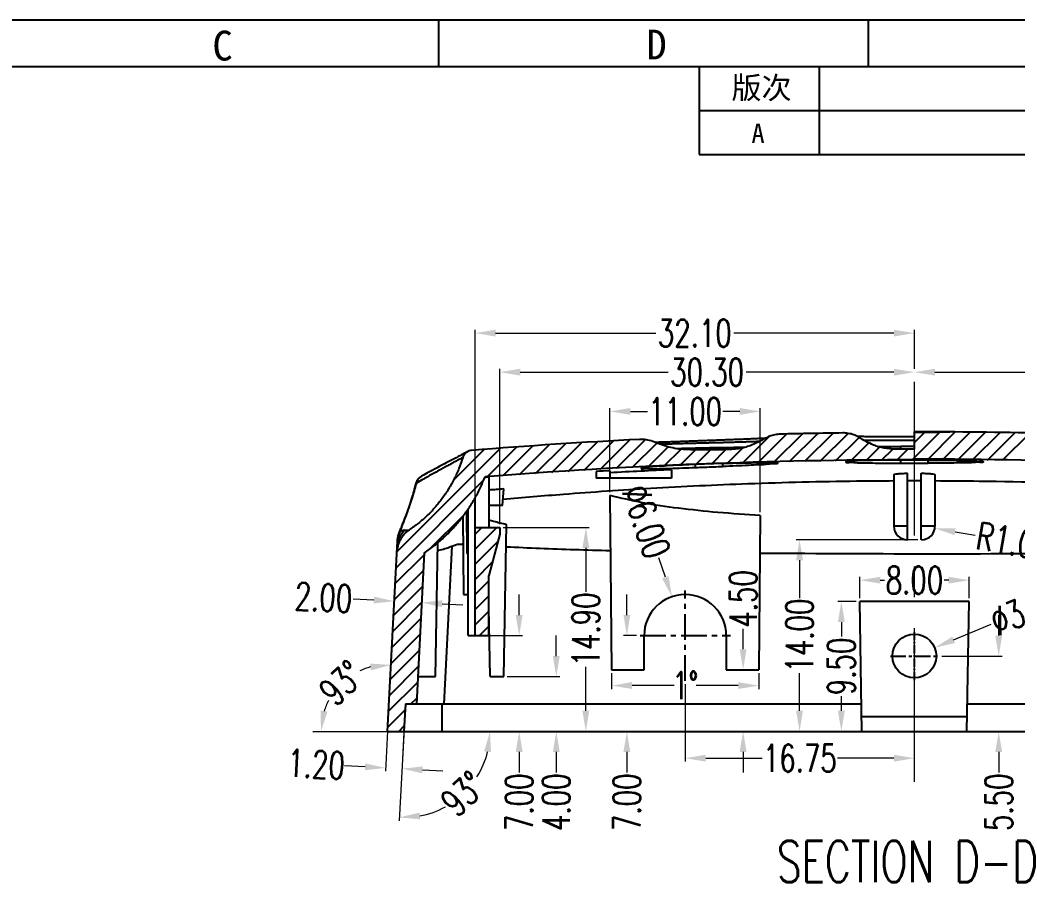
# Model space of a CAD drawing. Header units: millimetres. Extents: x 52832 to 53470, y -6025 to -5739.
# Drawn here: x 53117.2 to 53190.1, y -5805.5 to -5742.4 of the extents above; entities that cross this region are included whole.
import ezdxf
from ezdxf.enums import TextEntityAlignment as Align

# ---------------------------------------------------------------- set-up
doc = ezdxf.new("R2010")
doc.units = ezdxf.units.MM
doc.linetypes.add('CENTER', pattern=[0.6, 0.375, -0.075, 0.075, -0.075])
doc.layers.get('0').update_dxf_attribs({"linetype": 'CONTINUOUS'})
doc.layers.get('Defpoints').update_dxf_attribs({"linetype": 'CONTINUOUS'})
for name, color, linetype, lineweight in [('dim', 82, 'CONTINUOUS', 9), ('hatch', 4, 'CONTINUOUS', 9), ('part', 7, 'CONTINUOUS', 20)]:
    doc.layers.add(name, color=color, linetype=linetype, lineweight=lineweight)
doc.layers.add('dtext', color=4, linetype='CONTINUOUS')
doc.styles.get("Standard").update_dxf_attribs({"font": 'romans.shx', "width": 0.7})
doc.styles.add('仿宋', font='SIMFANG.TTF', dxfattribs={"width": 0.7})
doc.styles.add('宋体', font='SimSun.ttf', dxfattribs={"width": 0.7})
doc.dimstyles.new('03', dxfattribs={"dimscale": 0.5, "dimtxt": 4, "dimasz": 3, "dimexe": 0.5, "dimexo": 0.5, "dimgap": 0.09, "dimtad": 0, "dimzin": 0, "dimdsep": 46, "dimtxsty": 'Standard', "dimcen": 0, "dimclrd": 256, "dimclre": 256, "dimclrt": 6, "dimazin": 2, "dimtp": 0.01, "dimtm": 0.01, "dimtfac": 1, "dimtofl": 0, "dimtmove": 0, "dimatfit": 0, "dimfxl": 0, "dimtolj": 1, "dimtzin": 0, "dimlwd": -1, "dimlwe": -1, "dimarcsym": 0})

# ---------------------------------------------------------------- blocks, each defined once
blk = doc.blocks.new('*D1125')
at = {"layer": 'Defpoints', "color": 0}
for p in [(53186.581, -5783.31), (53178.581, -5784.868), (53186.581, -5784.868)]:
    blk.add_point(p, dxfattribs=at)
at = {"layer": 'dim'}
for p, q in [((53178.581, -5784.618), (53178.581, -5783.06)), ((53180.081, -5783.31), (53180.403, -5783.31)), ((53185.081, -5783.31), (53184.759, -5783.31)), ((53186.581, -5784.618), (53186.581, -5783.06))]:
    blk.add_line(p, q, dxfattribs=at)
for points in [[(53180.081, -5783.06), (53180.081, -5783.56), (53178.581, -5783.31)], [(53185.081, -5783.06), (53185.081, -5783.56), (53186.581, -5783.31)]]:
    blk.add_solid(points, dxfattribs=at)
at = {"layer": 'dim', "color": 6, "insert": (53182.581, -5783.31), "char_height": 2, "attachment_point": 5}
blk.add_mtext('\\A1;8.00', dxfattribs=at)
blk = doc.blocks.new('*D1127')
at = {"layer": 'Defpoints', "color": 0}
for p in [(53184.341, -5788.856), (53188.736, -5794.356), (53188.736, -5794.356)]:
    blk.add_point(p, dxfattribs=at)
at = {"layer": 'dim'}
for p, q in [((53188.736, -5787.356), (53188.736, -5785.856)), ((53184.591, -5788.856), (53188.986, -5788.856)), ((53188.736, -5795.856), (53188.736, -5797.356))]:
    blk.add_line(p, q, dxfattribs=at)
for points in [[(53188.486, -5787.356), (53188.986, -5787.356), (53188.736, -5788.856)], [(53188.486, -5795.856), (53188.986, -5795.856), (53188.736, -5794.356)]]:
    blk.add_solid(points, dxfattribs=at)
at = {"layer": 'dim', "color": 6, "insert": (53188.736, -5799.535), "char_height": 2, "attachment_point": 5, "rotation": 90}
blk.add_mtext('\\A1;5.50', dxfattribs=at)
blk = doc.blocks.new('*D1128')
at = {"layer": 'Defpoints', "color": 0}
for p in [(53184.059, -5788.243), (53181.103, -5789.47)]:
    blk.add_point(p, dxfattribs=at)
at = {"layer": 'dim'}
blk.add_line((53185.444, -5787.668), (53188.181, -5786.532), dxfattribs=at)
blk.add_solid([(53185.348, -5787.437), (53185.54, -5787.899), (53184.059, -5788.243)], dxfattribs=at)
at = {"layer": 'dim', "color": 6, "insert": (53190.778, -5785.454), "char_height": 2, "attachment_point": 5, "rotation": 22.5397}
blk.add_mtext('\\A1;∅3.20', dxfattribs=at)
blk = doc.blocks.new('*D1130')
at = {"layer": 'Defpoints', "color": 0}
for p in [(53183.081, -5780.357), (53174.187, -5794.356), (53174.187, -5794.356)]:
    blk.add_point(p, dxfattribs=at)
at = {"layer": 'dim'}
for p, q in [((53182.831, -5780.357), (53173.937, -5780.357)), ((53174.187, -5781.857), (53174.187, -5784.612)), ((53174.187, -5792.856), (53174.187, -5790.102))]:
    blk.add_line(p, q, dxfattribs=at)
for points in [[(53173.937, -5781.857), (53174.437, -5781.857), (53174.187, -5780.357)], [(53173.937, -5792.856), (53174.437, -5792.856), (53174.187, -5794.356)]]:
    blk.add_solid(points, dxfattribs=at)
at = {"layer": 'dim', "color": 6, "insert": (53174.187, -5787.357), "char_height": 2, "attachment_point": 5, "rotation": 90}
blk.add_mtext('\\A1;14.00', dxfattribs=at)
blk = doc.blocks.new('*D1131')
at = {"layer": 'Defpoints', "color": 0}
for p in [(53178.581, -5784.868), (53177.24, -5794.356), (53177.24, -5794.356)]:
    blk.add_point(p, dxfattribs=at)
at = {"layer": 'dim'}
for p, q in [((53178.331, -5784.868), (53176.99, -5784.868)), ((53177.24, -5786.368), (53177.24, -5787.434)), ((53177.24, -5792.856), (53177.24, -5791.791))]:
    blk.add_line(p, q, dxfattribs=at)
for points in [[(53176.99, -5786.368), (53177.49, -5786.368), (53177.24, -5784.868)], [(53176.99, -5792.856), (53177.49, -5792.856), (53177.24, -5794.356)]]:
    blk.add_solid(points, dxfattribs=at)
at = {"layer": 'dim', "color": 6, "insert": (53177.24, -5789.612), "char_height": 2, "attachment_point": 5, "rotation": 90}
blk.add_mtext('\\A1;9.50', dxfattribs=at)
blk = doc.blocks.new('*D1135')
at = {"layer": 'Defpoints', "color": 0}
for p in [(53145.386, -5792.356), (53138.622, -5794.356), (53145.281, -5794.356), (53226.54, -5794.356), (53148.234, -5799.911)]:
    blk.add_point(p, dxfattribs=at)
at = {"layer": 'dim'}
blk.add_line((53145.268, -5794.606), (53144.939, -5800.888), dxfattribs=at)
for start, end in [(328.03055, 346.30558), (280.69442, 298.96945)]:
    blk.add_arc((53145.281, -5794.356), 6.291, start, end, dxfattribs=at)
for points in [[(53151.145, -5795.816), (53151.641, -5795.876), (53151.572, -5794.356)], [(53146.465, -5800.787), (53146.431, -5800.289), (53144.952, -5800.639)]]:
    blk.add_solid(points, dxfattribs=at)
at = {"layer": 'dim', "color": 6, "insert": (53149.611, -5798.92), "char_height": 2, "attachment_point": 5, "rotation": 43.5}
blk.add_mtext('\\A1;93°', dxfattribs=at)
blk = doc.blocks.new('*D1136')
at = {"layer": 'Defpoints', "color": 0}
for p in [(53144.809, -5780.469), (53141.797, -5790.061), (53138.622, -5794.356), (53144.081, -5794.356), (53226.54, -5794.356)]:
    blk.add_point(p, dxfattribs=at)
at = {"layer": 'dim'}
for start, end in [(104.73811, 114.56735), (152.43265, 162.26189)]:
    blk.add_arc((53144.081, -5794.356), 4.865, start, end, dxfattribs=at)
for points in [[(53142.818, -5789.403), (53142.869, -5789.901), (53144.335, -5789.499)], [(53139.695, -5792.913), (53139.201, -5792.836), (53139.216, -5794.356)]]:
    blk.add_solid(points, dxfattribs=at)
at = {"layer": 'dim', "color": 6, "insert": (53140.732, -5790.828), "char_height": 2, "attachment_point": 5, "rotation": 43.5}
blk.add_mtext('\\A1;93°', dxfattribs=at)
blk = doc.blocks.new('*D1137')
at = {"layer": 'Defpoints', "color": 0}
for p in [(53151.358, -5787.356), (53153.701, -5794.356), (53153.701, -5794.356)]:
    blk.add_point(p, dxfattribs=at)
at = {"layer": 'dim'}
for p, q in [((53153.701, -5785.856), (53153.701, -5784.356)), ((53151.608, -5787.356), (53153.951, -5787.356)), ((53153.701, -5795.856), (53153.701, -5797.356))]:
    blk.add_line(p, q, dxfattribs=at)
for points in [[(53153.451, -5785.856), (53153.951, -5785.856), (53153.701, -5787.356)], [(53153.451, -5795.856), (53153.951, -5795.856), (53153.701, -5794.356)]]:
    blk.add_solid(points, dxfattribs=at)
at = {"layer": 'dim', "color": 6, "insert": (53153.701, -5799.535), "char_height": 2, "attachment_point": 5, "rotation": 90}
blk.add_mtext('\\A1;7.00', dxfattribs=at)
blk = doc.blocks.new('*D1138')
at = {"layer": 'Defpoints', "color": 0}
for p in [(53152.581, -5790.356), (53156.413, -5794.356), (53156.413, -5794.356)]:
    blk.add_point(p, dxfattribs=at)
at = {"layer": 'dim'}
for p, q in [((53156.413, -5788.856), (53156.413, -5787.356)), ((53152.831, -5790.356), (53156.663, -5790.356)), ((53156.413, -5795.856), (53156.413, -5797.356))]:
    blk.add_line(p, q, dxfattribs=at)
for points in [[(53156.163, -5788.856), (53156.663, -5788.856), (53156.413, -5790.356)], [(53156.163, -5795.856), (53156.663, -5795.856), (53156.413, -5794.356)]]:
    blk.add_solid(points, dxfattribs=at)
at = {"layer": 'dim', "color": 6, "insert": (53156.413, -5799.535), "char_height": 2, "attachment_point": 5, "rotation": 90}
blk.add_mtext('\\A1;4.00', dxfattribs=at)
blk = doc.blocks.new('*D1139')
at = {"layer": 'Defpoints', "color": 0}
for p in [(53152.281, -5779.456), (53158.573, -5794.356), (53158.573, -5794.356)]:
    blk.add_point(p, dxfattribs=at)
at = {"layer": 'dim'}
for p, q in [((53152.531, -5779.456), (53158.823, -5779.456)), ((53158.573, -5780.956), (53158.573, -5784.161)), ((53158.573, -5792.856), (53158.573, -5789.651))]:
    blk.add_line(p, q, dxfattribs=at)
for points in [[(53158.323, -5780.956), (53158.823, -5780.956), (53158.573, -5779.456)], [(53158.323, -5792.856), (53158.823, -5792.856), (53158.573, -5794.356)]]:
    blk.add_solid(points, dxfattribs=at)
at = {"layer": 'dim', "color": 6, "insert": (53158.573, -5786.906), "char_height": 2, "attachment_point": 5, "rotation": 90}
blk.add_mtext('\\A1;14.90', dxfattribs=at)
blk = doc.blocks.new('*D1140')
at = {"layer": 'Defpoints', "color": 0}
for p in [(53165.831, -5790.656), (53182.581, -5796.318), (53182.581, -5796.318)]:
    blk.add_point(p, dxfattribs=at)
at = {"layer": 'dim'}
for p, q in [((53165.831, -5790.906), (53165.831, -5796.568)), ((53167.331, -5796.318), (53171.461, -5796.318)), ((53181.081, -5796.318), (53176.951, -5796.318))]:
    blk.add_line(p, q, dxfattribs=at)
for points in [[(53167.331, -5796.068), (53167.331, -5796.568), (53165.831, -5796.318)], [(53181.081, -5796.068), (53181.081, -5796.568), (53182.581, -5796.318)]]:
    blk.add_solid(points, dxfattribs=at)
at = {"layer": 'dim', "color": 6, "insert": (53174.206, -5796.318), "char_height": 2, "attachment_point": 5}
blk.add_mtext('\\A1;16.75', dxfattribs=at)
blk = doc.blocks.new('*D1141')
at = {"layer": 'Defpoints', "color": 0}
for p in [(53162.531, -5787.356), (53161.569, -5794.356), (53161.569, -5794.356)]:
    blk.add_point(p, dxfattribs=at)
at = {"layer": 'dim'}
for p, q in [((53161.569, -5785.856), (53161.569, -5784.356)), ((53162.281, -5787.356), (53161.319, -5787.356)), ((53161.569, -5795.856), (53161.569, -5797.356))]:
    blk.add_line(p, q, dxfattribs=at)
for points in [[(53161.319, -5785.856), (53161.819, -5785.856), (53161.569, -5787.356)], [(53161.319, -5795.856), (53161.819, -5795.856), (53161.569, -5794.356)]]:
    blk.add_solid(points, dxfattribs=at)
at = {"layer": 'dim', "color": 6, "insert": (53161.569, -5799.535), "char_height": 2, "attachment_point": 5, "rotation": 90}
blk.add_mtext('\\A1;7.00', dxfattribs=at)
blk = doc.blocks.new('*D1142')
at = {"layer": 'Defpoints', "color": 0}
for p in [(53164.864, -5784.516), (53166.797, -5790.197)]:
    blk.add_point(p, dxfattribs=at)
at = {"layer": 'dim'}
blk.add_line((53164.381, -5783.096), (53163.898, -5781.676), dxfattribs=at)
blk.add_solid([(53164.618, -5783.016), (53164.145, -5783.177), (53164.864, -5784.516)], dxfattribs=at)
at = {"layer": 'dim', "color": 6, "insert": (53162.992, -5779.015), "char_height": 2, "attachment_point": 5, "rotation": 288.79272}
blk.add_mtext('\\A1;∅6.00', dxfattribs=at)
blk = doc.blocks.new('*D1143')
at = {"layer": 'Defpoints', "color": 0}
for p in [(53171.318, -5770.98), (53160.331, -5777.124), (53171.318, -5778.591)]:
    blk.add_point(p, dxfattribs=at)
at = {"layer": 'dim'}
for p, q in [((53160.331, -5776.874), (53160.331, -5770.73)), ((53161.831, -5770.98), (53163.079, -5770.98)), ((53169.818, -5770.98), (53168.569, -5770.98)), ((53171.318, -5778.341), (53171.318, -5770.73))]:
    blk.add_line(p, q, dxfattribs=at)
for points in [[(53161.831, -5770.73), (53161.831, -5771.23), (53160.331, -5770.98)], [(53169.818, -5770.73), (53169.818, -5771.23), (53171.318, -5770.98)]]:
    blk.add_solid(points, dxfattribs=at)
at = {"layer": 'dim', "color": 6, "insert": (53165.824, -5770.98), "char_height": 2, "attachment_point": 5}
blk.add_mtext('\\A1;11.00', dxfattribs=at)
blk = doc.blocks.new('*D1144')
at = {"layer": 'Defpoints', "color": 0}
for p in [(53160.331, -5777.124), (53171.318, -5778.591), (53160.442, -5789.856), (53171.22, -5789.856), (53167.624, -5790.997)]:
    blk.add_point(p, dxfattribs=at)
at = {"layer": 'dim'}
for p, q in [((53160.444, -5790.106), (53160.454, -5791.268)), ((53171.218, -5790.106), (53171.207, -5791.268))]:
    blk.add_line(p, q, dxfattribs=at)
for start, end in [(90.07545, 90.360565), (89.639435, 89.92455)]:
    blk.add_arc((53165.831, -6407.364), 616.369, start, end, dxfattribs=at)
for points in [[(53161.954, -5791.257), (53161.95, -5790.757), (53160.452, -5791.018)], [(53169.712, -5790.757), (53169.708, -5791.257), (53171.21, -5791.018)]]:
    blk.add_solid(points, dxfattribs=at)
at = {"layer": 'dim', "color": 6, "insert": (53165.831, -5790.995), "char_height": 2, "attachment_point": 5}
blk.add_mtext('\\A1;1°', dxfattribs=at)
blk = doc.blocks.new('*D1145')
at = {"layer": 'Defpoints', "color": 0}
for p in [(53182.581, -5768.111), (53182.581, -5768.111), (53213.681, -5771.283)]:
    blk.add_point(p, dxfattribs=at)
at = {"layer": 'dim'}
for p, q in [((53184.081, -5768.111), (53195.286, -5768.111)), ((53212.181, -5768.111), (53200.976, -5768.111)), ((53213.681, -5771.033), (53213.681, -5767.861))]:
    blk.add_line(p, q, dxfattribs=at)
for points in [[(53184.081, -5767.861), (53184.081, -5768.361), (53182.581, -5768.111)], [(53212.181, -5767.861), (53212.181, -5768.361), (53213.681, -5768.111)]]:
    blk.add_solid(points, dxfattribs=at)
at = {"layer": 'dim', "color": 6, "insert": (53198.131, -5768.111), "char_height": 2, "attachment_point": 5}
blk.add_mtext('\\A1;31.10', dxfattribs=at)
blk = doc.blocks.new('*D1146')
at = {"layer": 'Defpoints', "color": 0}
for p in [(53182.581, -5765.256), (53182.581, -5768.111), (53150.481, -5777.581)]:
    blk.add_point(p, dxfattribs=at)
at = {"layer": 'dim'}
for p, q in [((53150.481, -5777.331), (53150.481, -5765.006)), ((53151.981, -5765.256), (53163.686, -5765.256)), ((53181.081, -5765.256), (53169.376, -5765.256)), ((53182.581, -5767.861), (53182.581, -5765.006))]:
    blk.add_line(p, q, dxfattribs=at)
for points in [[(53151.981, -5765.006), (53151.981, -5765.506), (53150.481, -5765.256)], [(53181.081, -5765.006), (53181.081, -5765.506), (53182.581, -5765.256)]]:
    blk.add_solid(points, dxfattribs=at)
at = {"layer": 'dim', "color": 6, "insert": (53166.531, -5765.256), "char_height": 2, "attachment_point": 5}
blk.add_mtext('\\A1;32.10', dxfattribs=at)
blk = doc.blocks.new('*D1147')
at = {"layer": 'Defpoints', "color": 0}
for p in [(53182.581, -5768.111), (53182.581, -5768.111), (53152.281, -5779.456)]:
    blk.add_point(p, dxfattribs=at)
at = {"layer": 'dim'}
for p, q in [((53152.281, -5779.206), (53152.281, -5767.861)), ((53153.781, -5768.111), (53164.586, -5768.111)), ((53181.081, -5768.111), (53170.276, -5768.111))]:
    blk.add_line(p, q, dxfattribs=at)
for points in [[(53153.781, -5767.861), (53153.781, -5768.361), (53152.281, -5768.111)], [(53181.081, -5767.861), (53181.081, -5768.361), (53182.581, -5768.111)]]:
    blk.add_solid(points, dxfattribs=at)
at = {"layer": 'dim', "color": 6, "insert": (53167.431, -5768.111), "char_height": 2, "attachment_point": 5}
blk.add_mtext('\\A1;30.30', dxfattribs=at)
blk = doc.blocks.new('*D1148')
at = {"layer": 'Defpoints', "color": 0}
for p in [(53183.081, -5779.356), (53184.067, -5779.52)]:
    blk.add_point(p, dxfattribs=at)
at = {"layer": 'dim'}
blk.add_line((53185.547, -5779.766), (53187.027, -5780.012), dxfattribs=at)
blk.add_solid([(53185.588, -5779.519), (53185.506, -5780.013), (53184.067, -5779.52)], dxfattribs=at)
at = {"layer": 'dim', "color": 6, "insert": (53189.833, -5780.478), "char_height": 2, "attachment_point": 5, "rotation": 350.57295}
blk.add_mtext('\\A1;R1.00', dxfattribs=at)
blk = doc.blocks.new('*D1163')
at = {"layer": 'Defpoints', "color": 0}
for p in [(53144.579, -5784.843), (53144.579, -5784.843), (53146.577, -5784.948)]:
    blk.add_point(p, dxfattribs=at)
at = {"layer": 'dim'}
for p, q in [((53143.081, -5784.765), (53141.584, -5784.686)), ((53148.075, -5785.027), (53149.573, -5785.105))]:
    blk.add_line(p, q, dxfattribs=at)
for points in [[(53143.095, -5784.515), (53143.068, -5785.015), (53144.579, -5784.843)], [(53148.088, -5784.777), (53148.062, -5785.276), (53146.577, -5784.948)]]:
    blk.add_solid(points, dxfattribs=at)
at = {"layer": 'dim', "color": 6, "insert": (53139.408, -5784.572), "char_height": 2, "attachment_point": 5, "rotation": 357}
blk.add_mtext('\\A1;2.00', dxfattribs=at)
blk = doc.blocks.new('*D1164')
at = {"layer": 'Defpoints', "color": 0}
for p in [(53144.12, -5793.612), (53145.317, -5793.675), (53143.941, -5797.025)]:
    blk.add_point(p, dxfattribs=at)
at = {"layer": 'dim'}
for p, q in [((53144.107, -5793.862), (53143.928, -5797.275)), ((53145.303, -5793.925), (53145.125, -5797.337)), ((53142.443, -5796.946), (53140.945, -5796.868)), ((53146.636, -5797.166), (53148.134, -5797.245))]:
    blk.add_line(p, q, dxfattribs=at)
for points in [[(53142.456, -5796.697), (53142.43, -5797.196), (53143.941, -5797.025)], [(53146.649, -5796.916), (53146.623, -5797.416), (53145.138, -5797.088)]]:
    blk.add_solid(points, dxfattribs=at)
at = {"layer": 'dim', "color": 6, "insert": (53138.87, -5796.759), "char_height": 2, "attachment_point": 5, "rotation": 357}
blk.add_mtext('\\A1;1.20', dxfattribs=at)
blk = doc.blocks.new('sa3l')
for p, q in [((173.21, 478.22), (173.21, 484.06)), ((226.86, 484.06), (226.86, 478.22))]:
    blk.add_line(p, q)
for points in [[(5.83, 5.83), (5.83, 484.06), (340.59, 484.06), (340.59, 5.83)], [(11.66, 11.66), (11.66, 478.22), (334.76, 478.22), (334.76, 11.66)]]:
    blk.add_lwpolyline(points, close=True)
at = {"style": '宋体'}
for s, p in [('C', (146.21, 480.85)), ('D', (200.43, 480.98))]:
    blk.add_text(s, height=3.73, dxfattribs=at).set_placement(p, align=Align.MIDDLE)
blk = doc.blocks.new('*D1205')
at = {"layer": 'Defpoints', "color": 0}
for p in [(53170.063, -5789.856), (53170.063, -5789.856), (53170.063, -5794.356)]:
    blk.add_point(p, dxfattribs=at)
at = {"layer": 'dim'}
for p, q in [((53170.063, -5788.356), (53170.063, -5786.856)), ((53170.063, -5795.856), (53170.063, -5797.356))]:
    blk.add_line(p, q, dxfattribs=at)
for points in [[(53169.813, -5788.356), (53170.313, -5788.356), (53170.063, -5789.856)], [(53169.813, -5795.856), (53170.313, -5795.856), (53170.063, -5794.356)]]:
    blk.add_solid(points, dxfattribs=at)
at = {"layer": 'dim', "color": 6, "insert": (53170.063, -5784.678), "char_height": 2, "attachment_point": 5, "rotation": 90}
blk.add_mtext('\\A1;4.50', dxfattribs=at)

msp = doc.modelspace()

# ---------------------------------------------------------------- linework, layer by layer
at = {"color": 5, "linetype": 'Continuous'}
for p, q in [((53171.196, -5774.693), (53173.26, -5772.628)), ((53172.34, -5774.653), (53174.39, -5772.604)), ((53173.46, -5774.639), (53175.517, -5772.582)), ((53174.579, -5774.624), (53176.639, -5772.564)), ((53175.699, -5774.609), (53177.726, -5772.582)), ((53182.417, -5774.521), (53184.433, -5772.505)), ((53182.581, -5773.252), (53183.313, -5772.52)), ((53183.562, -5774.48), (53185.564, -5772.479)), ((53184.653, -5774.495), (53186.654, -5772.493)), ((53185.743, -5774.509), (53187.745, -5772.507)), ((53186.834, -5774.523), (53188.835, -5772.522)), ((53187.925, -5774.537), (53189.926, -5772.536)), ((53189.015, -5774.552), (53191.007, -5772.56)), ((53154.906, -5775.514), (53157.083, -5773.337)), ((53156.089, -5775.436), (53158.256, -5773.269)), ((53157.272, -5775.358), (53159.429, -5773.201)), ((53158.455, -5775.28), (53160.602, -5773.133)), ((53159.637, -5775.202), (53161.775, -5773.065)), ((53160.82, -5775.124), (53162.899, -5773.045)), ((53161.993, -5775.056), (53163.763, -5773.286)), ((53170.045, -5774.738), (53171.986, -5772.797)), ((53176.818, -5774.595), (53178.535, -5772.878)), ((53177.938, -5774.58), (53179.247, -5773.271)), ((53144.769, -5781.231), (53152.325, -5773.675)), ((53148.916, -5775.979), (53151.133, -5773.762)), ((53151.358, -5775.747), (53153.518, -5773.587)), ((53152.541, -5775.669), (53154.71, -5773.5)), ((53153.723, -5775.591), (53155.903, -5773.412)), ((53163.144, -5775.01), (53164.589, -5773.565)), ((53164.294, -5774.965), (53165.527, -5773.732)), ((53165.444, -5774.92), (53166.582, -5773.782)), ((53166.595, -5774.874), (53167.691, -5773.777)), ((53167.745, -5774.829), (53168.807, -5773.767)), ((53168.895, -5774.784), (53170.041, -5773.637)), ((53179.058, -5774.565), (53180.039, -5773.584)), ((53180.177, -5774.55), (53181.003, -5773.725)), ((53181.297, -5774.536), (53182.086, -5773.746)), ((53144.708, -5782.397), (53151.103, -5776.003)), ((53147.231, -5780.979), (53149.63, -5778.58)), ((53150.481, -5779.939), (53150.963, -5779.456)), ((53150.481, -5781.044), (53152.068, -5779.456)), ((53150.481, -5782.149), (53152.138, -5780.491)), ((53144.646, -5783.564), (53146.76, -5781.45)), ((53150.481, -5783.254), (53151.736, -5781.998)), ((53144.585, -5784.73), (53146.699, -5782.616)), ((53150.481, -5784.359), (53151.481, -5783.359)), ((53144.524, -5785.896), (53146.638, -5783.782)), ((53144.463, -5787.062), (53146.577, -5784.948)), ((53150.481, -5785.463), (53151.481, -5784.463)), ((53150.481, -5786.568), (53151.481, -5785.568)), ((53144.402, -5788.228), (53146.516, -5786.114)), ((53150.798, -5787.356), (53151.481, -5786.673)), ((53144.341, -5789.394), (53146.454, -5787.28)), ((53144.28, -5790.56), (53146.393, -5788.446)), ((53144.219, -5791.726), (53146.332, -5789.612)), ((53144.158, -5792.892), (53146.271, -5790.778)), ((53145.798, -5792.356), (53146.21, -5791.944)), ((53144.097, -5794.058), (53145.363, -5792.791)), ((53144.903, -5794.356), (53145.302, -5793.957))]:
    msp.add_line(p, q, dxfattribs=at)
at = {"color": 7, "linetype": 'Continuous'}
for p, q in [((53182.581, -5773.747), (53182.581, -5772.473)), ((53185.539, -5772.478), (53185.479, -5772.478)), ((53168.581, -5775.001), (53168.581, -5774.776)), ((53181.581, -5774.757), (53181.581, -5774.53)), ((53182.581, -5774.519), (53182.581, -5774.468)), ((53183.581, -5774.757), (53183.581, -5774.53)), ((53159.331, -5775.369), (53159.331, -5775.856)), ((53160.331, -5775.312), (53160.331, -5775.856)), ((53164.831, -5775.239), (53164.831, -5775.856)), ((53166.581, -5775.076), (53166.581, -5774.851)), ((53182.081, -5780.357), (53182.081, -5775.496)), ((53183.081, -5780.357), (53183.081, -5775.496)), ((53146.146, -5776.243), (53146.199, -5776.232)), ((53146.576, -5775.702), (53146.573, -5775.704)), ((53151.481, -5775.782), (53151.481, -5779.456)), ((53164.831, -5775.856), (53159.331, -5775.856)), ((53181.081, -5775.581), (53181.081, -5779.356)), ((53184.081, -5775.581), (53184.081, -5779.356)), ((53152.475, -5777.856), (53152.581, -5776.643)), ((53150.481, -5787.356), (53150.481, -5777.286)), ((53160.331, -5777.124), (53160.442, -5789.856)), ((53149.842, -5778.293), (53149.869, -5781.356)), ((53149.981, -5787.356), (53149.981, -5778.097)), ((53152.475, -5777.856), (53151.481, -5777.856)), ((53149.595, -5778.627), (53149.645, -5784.356)), ((53171.318, -5778.591), (53171.22, -5789.856)), ((53144.934, -5779.871), (53144.939, -5779.855)), ((53144.939, -5779.855), (53144.939, -5779.854)), ((53150.481, -5779.456), (53152.281, -5779.456)), ((53152.281, -5779.456), (53152.281, -5779.956)), ((53152.581, -5790.356), (53152.775, -5779.229)), ((53182.081, -5779.356), (53181.081, -5779.356)), ((53184.081, -5779.356), (53183.081, -5779.356)), ((53144.081, -5794.356), (53144.809, -5780.469)), ((53147.581, -5790.356), (53147.752, -5780.567)), ((53152.281, -5779.956), (53151.481, -5782.956)), ((53146.767, -5781.318), (53146.188, -5792.356)), ((53148.79, -5780.822), (53148.186, -5792.356)), ((53149.869, -5781.356), (53149.981, -5781.356)), ((53151.481, -5787.356), (53151.481, -5782.956)), ((53149.645, -5784.356), (53149.981, -5784.356)), ((53178.746, -5794.356), (53178.581, -5784.868)), ((53186.581, -5784.868), (53178.581, -5784.868)), ((53186.415, -5794.356), (53186.581, -5784.868)), ((53151.581, -5790.356), (53151.494, -5785.356)), ((53149.981, -5787.356), (53151.481, -5787.356)), ((53162.831, -5789.856), (53162.831, -5787.356)), ((53168.831, -5787.356), (53168.831, -5789.856)), ((53160.442, -5789.856), (53162.831, -5789.856)), ((53168.831, -5789.856), (53171.22, -5789.856)), ((53146.293, -5790.356), (53147.581, -5790.356)), ((53151.581, -5790.356), (53152.581, -5790.356)), ((53145.386, -5792.356), (53145.281, -5794.356)), ((53145.386, -5792.356), (53178.712, -5792.356)), ((53148.075, -5794.356), (53148.075, -5792.356)), ((53186.45, -5792.356), (53193.726, -5792.356)), ((53186.434, -5793.304), (53178.728, -5793.304)), ((53144.081, -5794.356), (53221.081, -5794.356))]:
    msp.add_line(p, q, dxfattribs=at)
at = {"color": 1, "linetype": 'CENTER', "ltscale": 5}
for p, q in [((53165.831, -5790.656), (53165.831, -5784.056)), ((53162.531, -5787.356), (53169.131, -5787.356))]:
    msp.add_line(p, q, dxfattribs=at)
at = {"color": 1, "linetype": 'CENTER', "ltscale": 1.6256}
msp.add_line((53182.581, -5790.616), (53182.581, -5787.096), dxfattribs=at)
at = {"color": 1, "linetype": 'CENTER', "ltscale": 3}
msp.add_line((53180.821, -5788.856), (53184.341, -5788.856), dxfattribs=at)
at = {"color": 7, "linetype": 'Continuous'}
msp.add_circle((53182.581, -5788.856), 1.6, dxfattribs=at)
for centre, radius, start, end in [((53182.578, -6172.5), 399.981, 90.75024, 91.40593), ((53182.578, -6172.5), 400.032, 88.25172, 89.57599), ((53182.578, -6172.5), 399.981, 92.87677, 94.63888), ((53182.578, -6172.519), 398, 89.99959, 94.52057), ((53182.578, -6172.519), 398.051, 85.51847, 89.99959), ((53182.578, -6172.519), 397.829, 93.20573, 93.34999), ((53182.578, -6172.519), 397.676, 92.5578, 93.20697), ((53182.578, -6172.519), 397.954, 94.48181, 94.52407), ((53182.081, -5779.356), 1, 180, 269.30386), ((53183.081, -5779.356), 1, 270.69614, 0), ((53165.831, -5787.356), 3, 0, 180)]:
    msp.add_arc(centre, radius, start, end, dxfattribs=at)
for points in [[(53172.765, -5772.639), (53172.372, -5772.683), (53172.01, -5772.786), (53171.687, -5772.937)], [(53178.501, -5772.859), (53178.325, -5772.764), (53178.14, -5772.688), (53177.948, -5772.628), (53177.75, -5772.585), (53177.548, -5772.56), (53177.341, -5772.552)], [(53183.589, -5772.474), (53183.381, -5772.474), (53182.902, -5772.473), (53182.581, -5772.473)], [(53183.586, -5772.521), (53183.089, -5772.52), (53182.581, -5772.519)], [(53185.479, -5772.478), (53185.214, -5772.481), (53184.889, -5772.489), (53184.563, -5772.5), (53184.238, -5772.511), (53183.912, -5772.518), (53183.586, -5772.521)], [(53185.479, -5772.478), (53185.052, -5772.477), (53184.263, -5772.476), (53183.589, -5772.474)], [(53163.457, -5773.175), (53162.993, -5773.051), (53162.504, -5773.023)], [(53164.637, -5773.58), (53164.063, -5773.396), (53163.457, -5773.175)], [(53163.754, -5773.241), (53163.648, -5773.244)], [(53168.574, -5773.071), (53168.338, -5773.079), (53167.886, -5773.095), (53167.438, -5773.112), (53166.997, -5773.128), (53166.561, -5773.145), (53166.124, -5773.162), (53165.694, -5773.178), (53165.276, -5773.193), (53164.872, -5773.207), (53164.483, -5773.22), (53164.111, -5773.231), (53163.754, -5773.241)], [(53163.955, -5773.356), (53164.046, -5773.354), (53164.421, -5773.346), (53164.774, -5773.337), (53165.104, -5773.329), (53165.409, -5773.321), (53165.693, -5773.313), (53165.956, -5773.306), (53166.193, -5773.299), (53166.404, -5773.293), (53166.608, -5773.287), (53166.814, -5773.281), (53167.028, -5773.276), (53167.24, -5773.27), (53167.437, -5773.265), (53167.617, -5773.261), (53167.781, -5773.257), (53167.93, -5773.253), (53168.064, -5773.25), (53168.185, -5773.247), (53168.296, -5773.244), (53168.398, -5773.242), (53168.491, -5773.24), (53168.58, -5773.237)], [(53171.443, -5772.955), (53171.101, -5772.971), (53170.745, -5772.986), (53170.375, -5773.002), (53169.993, -5773.018), (53169.599, -5773.033), (53169.195, -5773.048), (53168.781, -5773.063), (53168.574, -5773.071)], [(53168.58, -5773.237), (53168.714, -5773.234), (53168.861, -5773.23), (53169.022, -5773.225), (53169.201, -5773.22), (53169.399, -5773.215), (53169.615, -5773.209), (53169.851, -5773.202), (53170.105, -5773.194), (53170.38, -5773.185), (53170.675, -5773.175), (53170.987, -5773.165), (53171.285, -5773.154)], [(53171.687, -5772.937), (53171.122, -5773.241), (53170.578, -5773.488)], [(53171.674, -5772.944), (53171.443, -5772.955)], [(53178.589, -5772.819), (53178.425, -5772.818)], [(53179.583, -5773.437), (53179.054, -5773.175), (53178.501, -5772.859)], [(53182.581, -5772.828), (53182.268, -5772.828), (53181.769, -5772.829), (53181.269, -5772.83), (53180.774, -5772.83), (53180.296, -5772.829), (53179.836, -5772.828), (53179.398, -5772.826), (53178.982, -5772.823), (53178.589, -5772.819)], [(53178.865, -5773.067), (53179.179, -5773.069), (53179.561, -5773.071), (53179.92, -5773.072), (53180.255, -5773.073), (53180.566, -5773.073), (53180.854, -5773.074), (53181.118, -5773.074), (53181.356, -5773.074), (53181.57, -5773.074), (53181.765, -5773.073), (53181.954, -5773.073), (53182.149, -5773.073), (53182.348, -5773.073), (53182.544, -5773.073), (53182.581, -5773.073)], [(53149.951, -5773.908), (53149.476, -5774.157)], [(53149.951, -5773.908), (53149.896, -5773.939), (53149.758, -5774.05), (53149.649, -5774.19), (53149.578, -5774.352)], [(53150.229, -5773.829), (53150.056, -5773.863), (53149.951, -5773.908)], [(53166.587, -5773.782), (53165.86, -5773.764), (53165.211, -5773.702), (53164.635, -5773.579)], [(53166.585, -5773.672), (53165.455, -5773.7), (53165.222, -5773.704)], [(53166.726, -5773.668), (53166.585, -5773.672)], [(53168.591, -5773.773), (53167.937, -5773.776), (53167.269, -5773.779), (53166.587, -5773.782)], [(53166.875, -5773.665), (53166.828, -5773.666), (53166.78, -5773.667), (53166.726, -5773.668)], [(53166.871, -5773.781), (53166.872, -5773.749), (53166.874, -5773.711), (53166.875, -5773.665)], [(53168.58, -5773.638), (53168.03, -5773.642), (53167.462, -5773.653), (53166.875, -5773.665)], [(53168.823, -5773.635), (53168.743, -5773.636), (53168.662, -5773.637), (53168.58, -5773.638)], [(53170.571, -5773.485), (53170.185, -5773.609), (53169.789, -5773.688), (53169.389, -5773.736), (53168.989, -5773.762), (53168.59, -5773.773)], [(53168.806, -5773.767), (53168.812, -5773.73), (53168.823, -5773.635)], [(53170.186, -5773.608), (53169.578, -5773.621), (53168.823, -5773.635)], [(53181.581, -5773.746), (53181.176, -5773.737), (53180.772, -5773.709), (53180.37, -5773.656), (53179.975, -5773.57), (53179.591, -5773.434)], [(53179.884, -5773.538), (53180.455, -5773.539), (53181.574, -5773.539)], [(53182.581, -5773.541), (53182.266, -5773.541), (53181.574, -5773.539)], [(53181.576, -5773.704), (53181.576, -5773.671), (53181.574, -5773.539)], [(53181.577, -5773.746), (53181.576, -5773.723), (53181.576, -5773.704)], [(53182.581, -5773.747), (53182.245, -5773.746), (53181.911, -5773.746), (53181.581, -5773.746)], [(53149.578, -5774.351), (53149.298, -5775.147), (53148.952, -5775.915), (53148.543, -5776.649), (53148.074, -5777.345), (53147.546, -5777.998), (53146.964, -5778.604), (53146.333, -5779.157), (53145.656, -5779.654)], [(53149.476, -5774.157), (53149.234, -5774.284), (53148.092, -5774.888), (53146.576, -5775.702)], [(53149.578, -5774.352), (53149.414, -5774.44), (53149.222, -5774.543), (53149.001, -5774.662), (53148.75, -5774.797), (53148.47, -5774.948), (53147.824, -5775.3), (53147.066, -5775.724), (53146.706, -5775.93)], [(53168.581, -5774.776), (53167.918, -5774.8), (53167.249, -5774.825), (53166.581, -5774.851)], [(53168.581, -5774.776), (53169.545, -5774.746), (53170.453, -5774.725), (53171.253, -5774.714), (53171.897, -5774.714), (53172.349, -5774.723), (53172.583, -5774.743), (53172.584, -5774.756)], [(53172.584, -5774.756), (53172.583, -5774.77), (53172.351, -5774.803), (53171.899, -5774.842), (53171.254, -5774.883), (53170.454, -5774.924), (53169.545, -5774.964), (53168.581, -5775.001)], [(53181.581, -5774.53), (53180.614, -5774.537), (53179.704, -5774.55), (53178.903, -5774.57), (53178.257, -5774.594), (53177.804, -5774.621), (53177.571, -5774.649), (53177.57, -5774.663)], [(53177.57, -5774.663), (53177.571, -5774.676), (53177.804, -5774.701), (53178.257, -5774.722), (53178.903, -5774.739), (53179.704, -5774.75), (53180.614, -5774.756), (53181.581, -5774.757)], [(53182.581, -5774.529), (53182.248, -5774.529), (53181.581, -5774.53)], [(53181.581, -5774.757), (53182.248, -5774.756), (53182.914, -5774.756), (53183.581, -5774.757)], [(53183.581, -5774.53), (53182.914, -5774.529), (53182.581, -5774.529)], [(53183.581, -5774.53), (53184.547, -5774.537), (53185.458, -5774.55), (53186.259, -5774.57), (53186.905, -5774.594), (53187.358, -5774.621), (53187.591, -5774.649), (53187.592, -5774.663)], [(53187.592, -5774.663), (53187.591, -5774.676), (53187.357, -5774.701), (53186.905, -5774.722), (53186.259, -5774.739), (53185.458, -5774.751), (53184.547, -5774.757), (53183.581, -5774.757)], [(53166.581, -5774.851), (53165.623, -5774.894), (53164.721, -5774.941), (53163.927, -5774.99), (53163.288, -5775.038), (53162.841, -5775.082), (53162.611, -5775.118), (53162.611, -5775.132)], [(53162.611, -5775.132), (53162.612, -5775.145), (53162.843, -5775.161), (53163.291, -5775.166), (53163.929, -5775.158), (53164.722, -5775.14), (53165.623, -5775.112), (53166.581, -5775.076)], [(53166.581, -5775.076), (53167.244, -5775.05), (53167.914, -5775.025), (53168.581, -5775.001)], [(53181.081, -5775.581), (53181.151, -5775.554), (53181.356, -5775.529), (53181.676, -5775.509), (53182.081, -5775.496)], [(53183.081, -5775.496), (53183.485, -5775.509), (53183.805, -5775.529), (53184.01, -5775.554), (53184.081, -5775.581)], [(53144.939, -5779.855), (53145.033, -5779.617), (53145.151, -5779.319), (53145.266, -5779.027), (53145.488, -5778.455), (53145.885, -5777.333), (53146.193, -5776.258)], [(53146.145, -5776.244), (53145.845, -5777.339), (53145.391, -5778.664), (53145.052, -5779.559)], [(53146.233, -5776.026), (53146.154, -5776.214)], [(53146.193, -5776.258), (53146.199, -5776.232)], [(53146.573, -5775.704), (53146.426, -5775.811), (53146.284, -5775.987), (53146.2, -5776.226)], [(53146.703, -5775.932), (53146.2, -5776.226)], [(53146.573, -5775.706), (53146.538, -5775.725), (53146.389, -5775.835), (53146.233, -5776.026)], [(53146.706, -5775.93), (53146.703, -5775.932)], [(53146.767, -5781.318), (53147.495, -5780.786), (53148.18, -5780.2), (53148.819, -5779.564), (53149.408, -5778.88), (53149.945, -5778.154), (53150.426, -5777.389), (53150.849, -5776.588), (53151.209, -5775.757)], [(53181.081, -5776.06), (53178.355, -5776.083), (53170.419, -5776.278), (53163.311, -5776.613), (53156.944, -5777.044), (53152.512, -5777.415)], [(53183.081, -5776.057), (53182.081, -5776.057)], [(53207.883, -5777.018), (53197.287, -5776.38), (53187.307, -5776.09), (53184.081, -5776.06)], [(53152.581, -5776.643), (53151.481, -5776.728)], [(53171.318, -5778.591), (53168.212, -5778.36), (53165.343, -5778.054), (53162.714, -5777.652), (53160.331, -5777.124)], [(53151.48, -5778.893), (53151.828, -5778.993), (53152.294, -5779.116), (53152.775, -5779.229)], [(53145.655, -5779.655), (53145.445, -5779.817), (53145.258, -5780.005), (53145.098, -5780.217), (53144.967, -5780.447), (53144.868, -5780.693), (53144.802, -5780.95), (53144.77, -5781.213)], [(53145.323, -5779.662), (53144.94, -5780.25), (53144.784, -5780.934)], [(53144.892, -5779.993), (53144.934, -5779.871)], [(53144.939, -5779.855), (53144.908, -5779.94)], [(53144.933, -5779.871), (53144.939, -5779.855)], [(53144.943, -5779.86), (53144.934, -5779.871)], [(53145.052, -5779.559), (53144.938, -5779.853)], [(53145.201, -5779.689), (53145.14, -5779.712), (53145.037, -5779.772), (53144.944, -5779.859)], [(53145.323, -5779.662), (53145.237, -5779.679), (53145.201, -5779.689)], [(53145.323, -5779.662), (53145.458, -5779.647), (53145.556, -5779.648), (53145.656, -5779.655)], [(53144.841, -5780.2), (53144.809, -5780.467)], [(53144.809, -5780.467), (53144.836, -5780.229)], [(53144.836, -5780.229), (53144.848, -5780.166), (53144.852, -5780.148)], [(53144.908, -5779.94), (53144.841, -5780.2)], [(53144.852, -5780.148), (53144.872, -5780.065)], [(53144.872, -5780.065), (53144.892, -5779.993)], [(53148.79, -5780.822), (53149.057, -5780.72), (53149.317, -5780.669), (53149.563, -5780.67)], [(53149.614, -5780.589), (53149.563, -5780.671)], [(53147.743, -5781.123), (53147.938, -5781.085), (53148.383, -5780.968), (53148.79, -5780.822)], [(53149.563, -5780.67), (53149.613, -5780.674)], [(53152.747, -5780.862), (53155.216, -5780.981), (53157.757, -5781.069), (53160.366, -5781.144)], [(53171.294, -5781.329), (53184.382, -5781.377), (53196.471, -5781.299), (53207.656, -5781.064)]]:
    msp.add_spline(points, degree=3, dxfattribs=at)
at = {"layer": 'dtext', "color": 7}
for p, q in [((53166.853, -5745.784), (53166.853, -5752.217)), ((53175.625, -5745.784), (53175.625, -5752.217)), ((53166.853, -5749), (53242.295, -5749)), ((53166.853, -5752.217), (53242.295, -5752.217))]:
    msp.add_line(p, q, dxfattribs=at)
at = {"layer": 'part', "color": 1, "linetype": 'CENTER', "ltscale": 30}
msp.add_line((53182.581, -5798.056), (53182.581, -5768.111), dxfattribs=at)
at = {"layer": 'part', "color": 1, "linetype": 'CENTER', "ltscale": 100}
msp.add_line((53138.622, -5794.356), (53226.54, -5794.356), dxfattribs=at)

# ---------------------------------------------------------------- block references
at = {"xscale": 0.5848199999961071, "yscale": 0.5848200000002544, "zscale": 0.58482}
msp.add_blockref('sa3l', (53046.523, -6025.459), dxfattribs=at)

# ---------------------------------------------------------------- texts
at = {"layer": 'dtext', "style": '仿宋'}
msp.add_text('版次', height=1.6089, dxfattribs=at).set_placement((53169.214, -5748.133))
at = {"layer": 'dtext', "color": 3, "style": '宋体'}
msp.add_text('A', height=1.416, dxfattribs=at).set_placement((53170.673, -5751.361))
at = {"layer": 'hatch', "width": 0.7}
msp.add_text('SECTION D-D', height=3, dxfattribs=at).set_placement((53182.071, -5803.867), align=Align.MIDDLE)

# ---------------------------------------------------------------- dimensions: what is measured, and where the dimension line sits
at = {"layer": 'dim'}
dim = msp.add_linear_dim(base=(53182.581, -5765.256), p1=(53150.481, -5777.581), p2=(53182.581, -5768.111), dimstyle='03', dxfattribs=at)
dim.commit()
dim.dimension.update_dxf_attribs({"geometry": '*D1146', "text_midpoint": (53166.531, -5765.256), "dimtype": 160})
for base, p1, p2, picture, middle in [((53182.581, -5768.111), (53152.281, -5779.456), (53182.581, -5768.111), '*D1147', (53167.431, -5768.111)), ((53182.581, -5768.111), (53213.681, -5771.283), (53182.581, -5768.111), '*D1145', (53198.131, -5768.111)), ((53186.581, -5783.31), (53178.581, -5784.868), (53186.581, -5784.868), '*D1125', (53182.581, -5783.31)), ((53182.581, -5796.318), (53165.831, -5790.656), (53182.581, -5796.318), '*D1140', (53174.206, -5796.318))]:
    dim = msp.add_linear_dim(base=base, p1=p1, p2=p2, dimstyle='03', dxfattribs=at)
    dim.commit()
    dim.dimension.update_dxf_attribs({"geometry": picture, "text_midpoint": middle})
dim = msp.add_linear_dim(base=(53171.318, -5770.98), p1=(53160.331, -5777.124), p2=(53171.318, -5778.591), text='11.00', dimstyle='03', dxfattribs=at)
dim.commit()
dim.dimension.update_dxf_attribs({"geometry": '*D1143', "text_midpoint": (53165.824, -5770.98), "dimtype": 160})
for p1, p2, picture, middle in [((53166.797, -5790.197), (53164.864, -5784.516), '*D1142', (53162.992, -5779.015)), ((53181.103, -5789.47), (53184.059, -5788.243), '*D1128', (53190.778, -5785.454))]:
    dim = msp.add_diameter_dim_2p(p1=p1, p2=p2, dimstyle='03', dxfattribs=at)
    dim.commit()
    dim.dimension.update_dxf_attribs({"geometry": picture, "text_midpoint": middle, "dimtype": 163})
for base, line1, line2, picture, middle in [((53167.624, -5790.997), ((53160.331, -5777.124), (53160.442, -5789.856)), ((53171.318, -5778.591), (53171.22, -5789.856)), '*D1144', (53165.831, -5790.995)), ((53141.797, -5790.061), ((53138.622, -5794.356), (53226.54, -5794.356)), ((53144.081, -5794.356), (53144.809, -5780.469)), '*D1136', (53140.732, -5790.828)), ((53148.2342, -5799.9109), ((53138.6216, -5794.3565), (53226.5401, -5794.3565)), ((53145.3857, -5792.3565), (53145.2808, -5794.3565)), '*D1135', (53149.6111, -5798.9197))]:
    dim = msp.add_angular_dim_2l(base=base, line1=line1, line2=line2, dimstyle='03', dxfattribs=at)
    dim.commit()
    dim.dimension.update_dxf_attribs({"geometry": picture, "text_midpoint": middle})
dim = msp.add_radius_dim(center=(53183.081, -5779.356), mpoint=(53184.067, -5779.52), dimstyle='03', dxfattribs=at)
dim.commit()
dim.dimension.update_dxf_attribs({"geometry": '*D1148', "text_midpoint": (53189.833, -5780.478)})
for base, p1, p2, picture, middle in [((53158.573, -5794.356), (53152.281, -5779.456), (53158.573, -5794.356), '*D1139', (53158.573, -5786.906)), ((53174.187, -5794.356), (53183.081, -5780.357), (53174.187, -5794.356), '*D1130', (53174.187, -5787.357)), ((53170.063, -5789.856), (53170.063, -5794.356), (53170.063, -5789.856), '*D1205', (53170.063, -5784.678)), ((53153.701, -5794.356), (53151.358, -5787.356), (53153.701, -5794.356), '*D1137', (53153.701, -5799.535)), ((53161.569, -5794.356), (53162.531, -5787.356), (53161.569, -5794.356), '*D1141', (53161.569, -5799.535)), ((53188.736, -5794.356), (53184.341, -5788.856), (53188.736, -5794.356), '*D1127', (53188.736, -5799.535)), ((53156.413, -5794.356), (53152.581, -5790.356), (53156.413, -5794.356), '*D1138', (53156.413, -5799.535))]:
    dim = msp.add_linear_dim(base=base, p1=p1, p2=p2, angle=90, dimstyle='03', dxfattribs=at)
    dim.commit()
    dim.dimension.update_dxf_attribs({"geometry": picture, "text_midpoint": middle})
for p1, p2, distance, picture, middle in [((53146.577, -5784.948), (53144.579, -5784.843), 0, '*D1163', (53139.408, -5784.572)), ((53145.317, -5793.675), (53144.12, -5793.612), 3.417, '*D1164', (53138.87, -5796.759))]:
    dim = msp.add_aligned_dim(p1=p1, p2=p2, distance=distance, dimstyle='03', dxfattribs=at)
    dim.commit()
    dim.dimension.update_dxf_attribs({"geometry": picture, "text_midpoint": middle})
dim = msp.add_linear_dim(base=(53177.24, -5794.356), p1=(53178.581, -5784.868), p2=(53177.24, -5794.356), angle=90, text='9.50', dimstyle='03', dxfattribs=at)
dim.commit()
dim.dimension.update_dxf_attribs({"geometry": '*D1131', "text_midpoint": (53177.24, -5789.612)})

doc.saveas('drawing.dxf')
